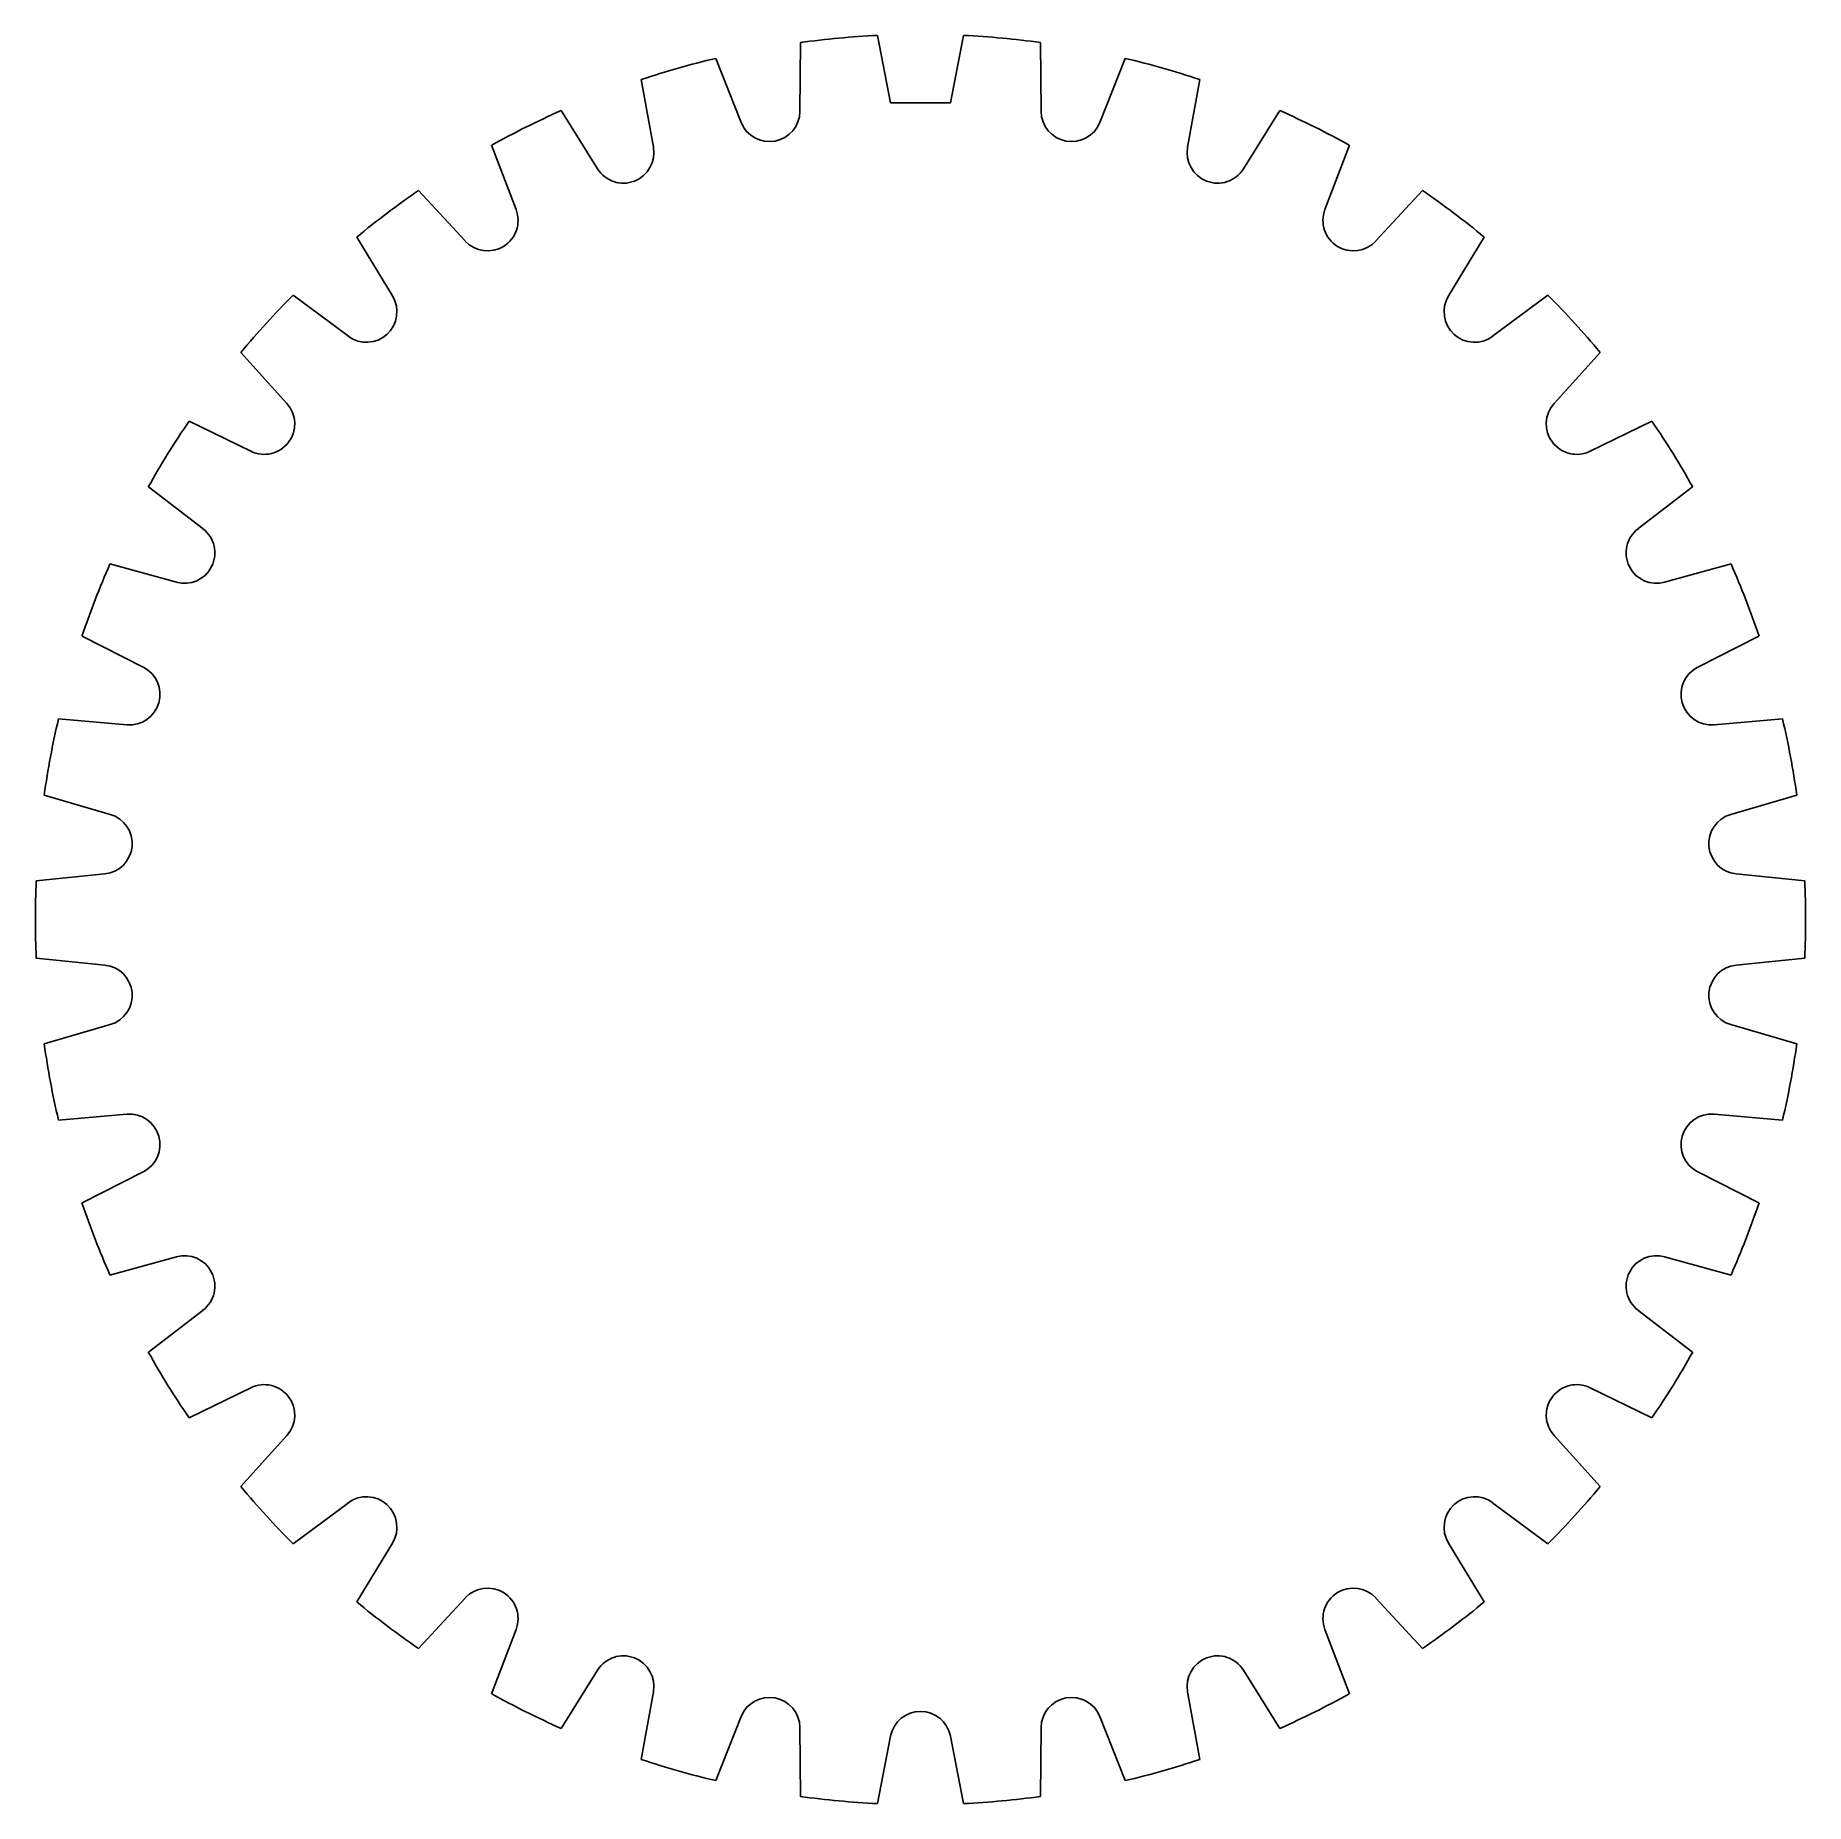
# Model space of a CAD drawing. Header units: millimetres. Extents: x -51 to 51, y -51 to 51.
import ezdxf

# ---------------------------------------------------------------- set-up
doc = ezdxf.new("R2010")
doc.units = ezdxf.units.MM
doc.linetypes.add('K5LT_BASIC', pattern=[0])

msp = doc.modelspace()

# ---------------------------------------------------------------- linework, layer by layer
at = {"color": 5, "linetype": 'K5LT_BASIC'}
for p, q in [((-6.9, 50.38), (-6.93, 46.42)), ((-2.47, 50.79), (-1.72, 46.91)), ((2.47, 50.79), (1.72, 46.91)), ((6.9, 50.38), (6.93, 46.42)), ((-11.76, 49.47), (-10.31, 45.79)), ((11.76, 49.47), (10.31, 45.79)), ((-16.04, 48.25), (-15.34, 44.36)), ((16.04, 48.25), (15.34, 44.36)), ((1.72, 46.91), (-1.72, 46.91)), ((-20.65, 46.47), (-18.55, 43.12)), ((20.65, 46.47), (18.55, 43.12)), ((-24.64, 44.48), (-23.23, 40.78)), ((24.64, 44.48), (23.23, 40.78)), ((-28.84, 41.88), (-26.15, 38.98)), ((28.84, 41.88), (26.15, 38.98)), ((-32.39, 39.2), (-30.33, 35.82)), ((32.39, 39.2), (30.33, 35.82)), ((-36.04, 35.87), (-32.87, 33.51)), ((36.04, 35.87), (32.87, 33.51)), ((-39.04, 32.58), (-36.4, 29.64)), ((39.04, 32.58), (36.4, 29.64)), ((-42.02, 28.63), (-38.47, 26.9)), ((42.02, 28.63), (38.47, 26.9)), ((-44.36, 24.85), (-41.22, 22.45)), ((44.36, 24.85), (41.22, 22.45)), ((-46.57, 20.43), (-42.75, 19.37)), ((46.57, 20.43), (42.75, 19.37)), ((-48.17, 16.28), (-44.65, 14.49)), ((48.17, 16.28), (44.65, 14.49)), ((-49.53, 11.52), (-45.59, 11.18)), ((49.53, 11.52), (45.59, 11.18)), ((-50.35, 7.15), (-46.55, 6.04)), ((50.35, 7.15), (46.55, 6.04)), ((-50.8, 2.22), (-46.86, 2.62)), ((50.8, 2.22), (46.86, 2.62)), ((-50.8, -2.22), (-46.86, -2.62)), ((50.8, -2.22), (46.86, -2.62)), ((-50.35, -7.15), (-46.55, -6.04)), ((50.35, -7.15), (46.55, -6.04)), ((-49.53, -11.52), (-45.59, -11.18)), ((49.53, -11.52), (45.59, -11.18)), ((-48.17, -16.28), (-44.65, -14.49)), ((48.17, -16.28), (44.65, -14.49)), ((-46.57, -20.43), (-42.75, -19.37)), ((46.57, -20.43), (42.75, -19.37)), ((-44.36, -24.85), (-41.22, -22.45)), ((44.36, -24.85), (41.22, -22.45)), ((-42.02, -28.63), (-38.47, -26.9)), ((42.02, -28.63), (38.47, -26.9)), ((-39.04, -32.58), (-36.4, -29.64)), ((39.04, -32.58), (36.4, -29.64)), ((-36.04, -35.87), (-32.87, -33.51)), ((36.04, -35.87), (32.87, -33.51)), ((-32.39, -39.2), (-30.33, -35.82)), ((32.39, -39.2), (30.33, -35.82)), ((-28.84, -41.88), (-26.15, -38.98)), ((28.84, -41.88), (26.15, -38.98)), ((-24.64, -44.48), (-23.23, -40.78)), ((24.64, -44.48), (23.23, -40.78)), ((-20.65, -46.47), (-18.55, -43.12)), ((20.65, -46.47), (18.55, -43.12)), ((-16.04, -48.25), (-15.34, -44.36)), ((16.04, -48.25), (15.34, -44.36)), ((-11.76, -49.47), (-10.31, -45.79)), ((-6.9, -50.38), (-6.93, -46.42)), ((6.9, -50.38), (6.93, -46.42)), ((11.76, -49.47), (10.31, -45.79)), ((-2.47, -50.79), (-1.72, -46.91)), ((2.47, -50.79), (1.72, -46.91))]:
    msp.add_line(p, q, dxfattribs=at)
for centre, radius, start, end in [((0, 0), 50.85, 92.7873, 97.8009), ((0, 0), 50.85, 82.1991, 87.2127), ((0, 0), 50.85, 103.3756, 108.3891), ((0, 0), 50.85, 71.6109, 76.6244), ((0, 0), 50.85, 113.9638, 118.9774), ((-8.68, 46.44), 1.75, 201.5882, 359.5882), ((8.68, 46.44), 1.75, 180.4118, 338.4118), ((0, 0), 50.85, 61.0226, 66.0362), ((-17.07, 44.05), 1.75, 212.1765, 10.1765), ((17.07, 44.05), 1.75, 169.8235, 327.8235), ((0, 0), 50.85, 124.552, 129.5656), ((0, 0), 50.85, 50.4344, 55.448), ((-24.87, 40.16), 1.75, 222.7647, 20.7647), ((24.87, 40.16), 1.75, 159.2353, 317.2353), ((0, 0), 50.85, 135.1403, 140.1539), ((-31.83, 34.91), 1.75, 233.3529, 31.3529), ((31.83, 34.91), 1.75, 148.6471, 306.6471), ((0, 0), 50.85, 39.8461, 44.8597), ((-37.7, 28.47), 1.75, 243.9412, 41.9412), ((37.7, 28.47), 1.75, 138.0588, 296.0588), ((0, 0), 50.85, 145.7285, 150.7421), ((0, 0), 50.85, 29.2579, 34.2715), ((-42.29, 21.06), 1.75, 254.5294, 52.5294), ((42.29, 21.06), 1.75, 127.4706, 285.4706), ((0, 0), 50.85, 156.3167, 161.3303), ((0, 0), 50.85, 18.6697, 23.6833), ((-45.44, 12.93), 1.75, 265.1176, 63.1176), ((45.44, 12.93), 1.75, 116.8824, 274.8824), ((0, 0), 50.85, 166.905, 171.9186), ((0, 0), 50.85, 8.0814, 13.095), ((-47.04, 4.36), 1.75, 275.7059, 73.7059), ((47.04, 4.36), 1.75, 106.2941, 264.2941), ((0, 0), 50.85, 177.4932, 182.5068), ((0, 0), 50.85, 357.4932, 2.5068), ((-47.04, -4.36), 1.75, 286.2941, 84.2941), ((47.04, -4.36), 1.75, 95.7059, 253.7059), ((0, 0), 50.85, 188.0814, 193.095), ((0, 0), 50.85, 346.905, 351.9186), ((-45.44, -12.93), 1.75, 296.8824, 94.8824), ((45.44, -12.93), 1.75, 85.1176, 243.1176), ((0, 0), 50.85, 198.6697, 203.6833), ((0, 0), 50.85, 336.3167, 341.3303), ((-42.29, -21.06), 1.75, 307.4706, 105.4706), ((42.29, -21.06), 1.75, 74.5294, 232.5294), ((0, 0), 50.85, 209.2579, 214.2715), ((0, 0), 50.85, 325.7285, 330.7421), ((-37.7, -28.47), 1.75, 318.0588, 116.0588), ((37.7, -28.47), 1.75, 63.9412, 221.9412), ((0, 0), 50.85, 219.8461, 224.8597), ((-31.83, -34.91), 1.75, 328.6471, 126.6471), ((31.83, -34.91), 1.75, 53.3529, 211.3529), ((0, 0), 50.85, 315.1403, 320.1539), ((-24.87, -40.16), 1.75, 339.2353, 137.2353), ((24.87, -40.16), 1.75, 42.7647, 200.7647), ((0, 0), 50.85, 230.4344, 235.448), ((0, 0), 50.85, 304.552, 309.5656), ((-17.07, -44.05), 1.75, 349.8235, 147.8235), ((17.07, -44.05), 1.75, 32.1765, 190.1765), ((0, 0), 50.85, 241.0226, 246.0362), ((-8.68, -46.44), 1.75, 0.4118, 158.4118), ((8.68, -46.44), 1.75, 21.5882, 179.5882), ((0, 0), 50.85, 293.9638, 298.9774), ((0, -47.24), 1.75, 11, 169), ((0, 0), 50.85, 251.6109, 256.6244), ((0, 0), 50.85, 283.3756, 288.3891), ((0, 0), 50.85, 262.1991, 267.2127), ((0, 0), 50.85, 272.7873, 277.8009)]:
    msp.add_arc(centre, radius, start, end, dxfattribs=at)

doc.saveas('drawing.dxf')
